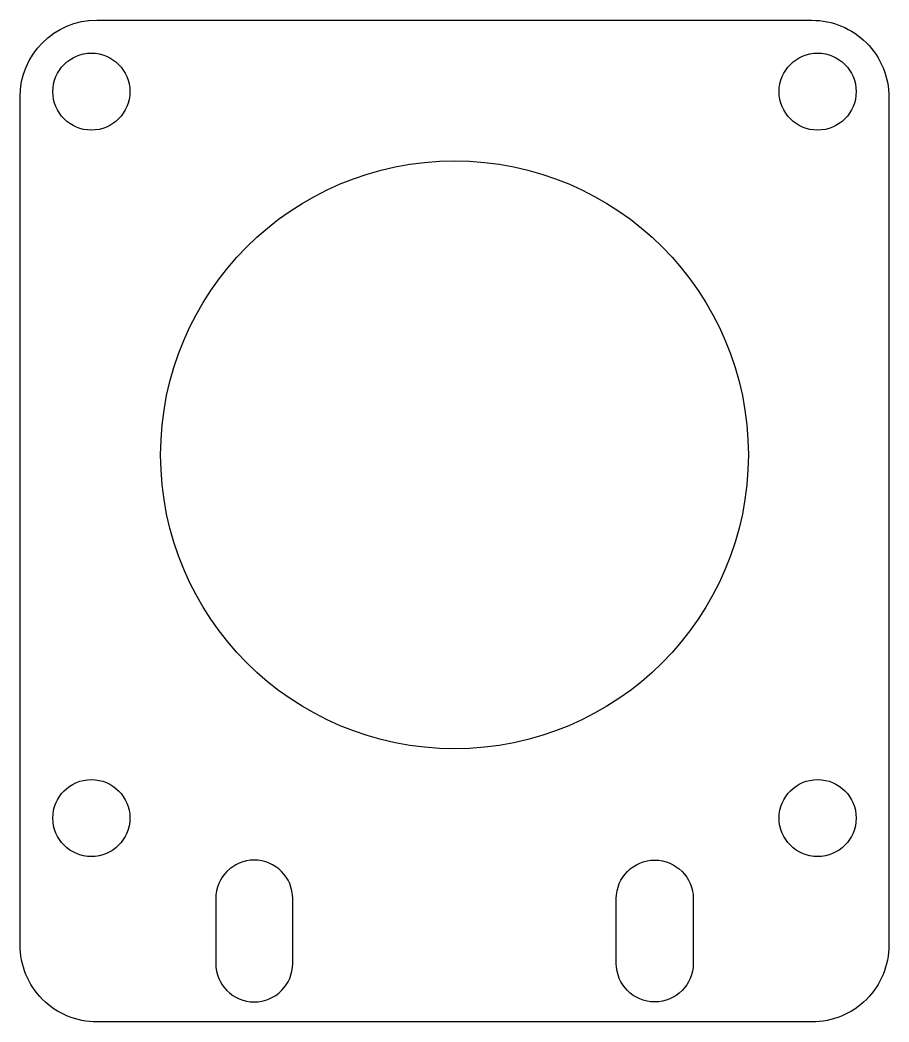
# Model space of a CAD drawing. Header units: millimetres. Extents: x -28.2 to 28.2, y -36.8 to 28.2.
import ezdxf

# ---------------------------------------------------------------- set-up
doc = ezdxf.new("R2010")
doc.units = ezdxf.units.MM
doc.layers.get('0').update_dxf_attribs({"linetype": 'CONTINUOUS'})

msp = doc.modelspace()

# ---------------------------------------------------------------- linework, layer by layer
for points in [[(28.2, 23.2), (28.2, -31.8, -0.414214), (23.2, -36.8), (-23.2, -36.8, -0.414214), (-28.2, -31.8), (-28.2, 23.215, -0.413338), (-23.215, 28.215), (23.2, 28.2, -0.414214)], [(-15.5, -28.797), (-15.5, -33, 1), (-10.5, -33), (-10.5, -28.797, 1)], [(15.5, -28.797), (15.5, -33, -1), (10.5, -33), (10.5, -28.797, -1)]]:
    msp.add_lwpolyline(points, format="xyb", close=True)
for centre, radius in [((-23.57, 23.57), 2.5), ((23.57, 23.57), 2.5), ((0, 0), 19.075), ((-23.57, -23.57), 2.5), ((23.57, -23.57), 2.5)]:
    msp.add_circle(centre, radius)

doc.saveas('drawing.dxf')
